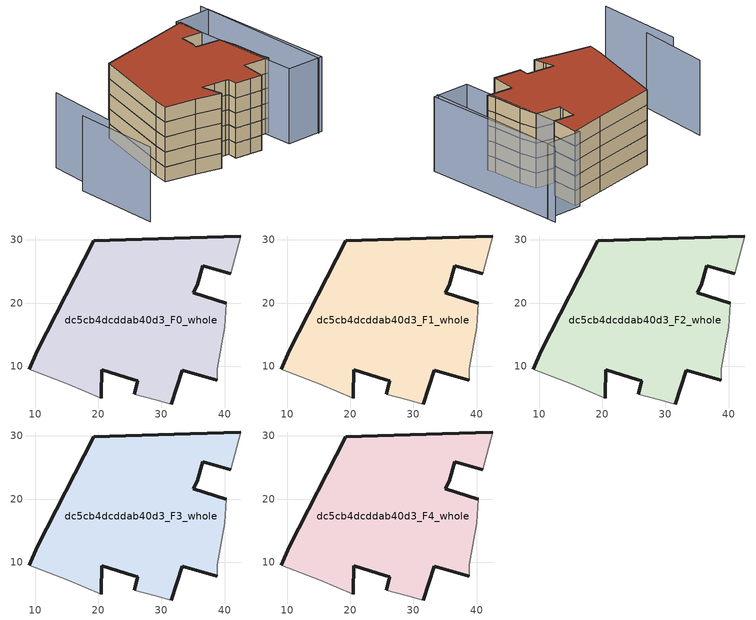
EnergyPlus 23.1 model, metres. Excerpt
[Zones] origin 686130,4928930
dc5cb4dcddab40d3_F0_whole
 floor ground (EU_floor_Construction): 38.85,7.77 38.82,9.59 40.02,16.17 40.27,19.96 35.07,21.62 35.69,22.82 36.56,25.89 41.01,24.63 42.55,30.63 34.58,30.37 19.28,29.88 10.37,12.49 9.07,9.55 15.22,7.19 20.44,4.94 20.5,7.24 20.51,7.63 20.54,9.45 23.07,8.67 25.62,7.88 26.27,7.7 25.7,5.61 29.01,4.72 31.52,4.03 33.31,9.36 z0
 wall outside (EU_wall_Construction): 25.7,5.61 26.27,7.7 25.62,7.88 23.07,8.67 20.54,9.45 20.51,7.63 20.5,7.24 20.44,4.94 / 9.07,9.55 10.37,12.49 19.28,29.88 34.58,30.37 42.55,30.63 / 41.01,24.63 36.56,25.89 35.69,22.82 35.07,21.62 40.27,19.96 / 38.85,7.77 33.31,9.36 31.52,4.03 z0:3
 wall adiabatic (EU_wall_Construction): 31.52,4.03 29.01,4.72 25.7,5.61 / 20.44,4.94 15.22,7.19 9.07,9.55 / 42.55,30.63 41.01,24.63 / 40.27,19.96 40.02,16.17 38.82,9.59 38.85,7.77 z0:3
dc5cb4dcddab40d3_F1_whole
 floor to dc5cb4dcddab40d3_F0_whole (EU_floor_Construction): 38.85,7.77 38.82,9.59 40.02,16.17 40.27,19.96 35.07,21.62 35.69,22.82 36.56,25.89 41.01,24.63 42.55,30.63 34.58,30.37 19.28,29.88 10.37,12.49 9.07,9.55 15.22,7.19 20.44,4.94 20.5,7.24 20.51,7.63 20.54,9.45 23.07,8.67 25.62,7.88 26.27,7.7 25.7,5.61 29.01,4.72 31.52,4.03 33.31,9.36 z3
 wall outside (EU_wall_Construction): 25.7,5.61 26.27,7.7 25.62,7.88 23.07,8.67 20.54,9.45 20.51,7.63 20.5,7.24 20.44,4.94 / 9.07,9.55 10.37,12.49 19.28,29.88 34.58,30.37 42.55,30.63 / 41.01,24.63 36.56,25.89 35.69,22.82 35.07,21.62 40.27,19.96 / 38.85,7.77 33.31,9.36 31.52,4.03 z3:6
 wall adiabatic (EU_wall_Construction): 31.52,4.03 29.01,4.72 25.7,5.61 / 20.44,4.94 15.22,7.19 9.07,9.55 / 42.55,30.63 41.01,24.63 / 40.27,19.96 40.02,16.17 38.82,9.59 38.85,7.77 z3:6
dc5cb4dcddab40d3_F2_whole
 floor to dc5cb4dcddab40d3_F1_whole (EU_floor_Construction): 38.85,7.77 38.82,9.59 40.02,16.17 40.27,19.96 35.07,21.62 35.69,22.82 36.56,25.89 41.01,24.63 42.55,30.63 34.58,30.37 19.28,29.88 10.37,12.49 9.07,9.55 15.22,7.19 20.44,4.94 20.5,7.24 20.51,7.63 20.54,9.45 23.07,8.67 25.62,7.88 26.27,7.7 25.7,5.61 29.01,4.72 31.52,4.03 33.31,9.36 z6
 wall outside (EU_wall_Construction): 25.7,5.61 26.27,7.7 25.62,7.88 23.07,8.67 20.54,9.45 20.51,7.63 20.5,7.24 20.44,4.94 / 9.07,9.55 10.37,12.49 19.28,29.88 34.58,30.37 42.55,30.63 / 41.01,24.63 36.56,25.89 35.69,22.82 35.07,21.62 40.27,19.96 / 38.85,7.77 33.31,9.36 31.52,4.03 z6:9
 wall adiabatic (EU_wall_Construction): 31.52,4.03 29.01,4.72 25.7,5.61 / 20.44,4.94 15.22,7.19 9.07,9.55 / 42.55,30.63 41.01,24.63 / 40.27,19.96 40.02,16.17 38.82,9.59 38.85,7.77 z6:9
dc5cb4dcddab40d3_F3_whole
 floor to dc5cb4dcddab40d3_F2_whole (EU_floor_Construction): 38.85,7.77 38.82,9.59 40.02,16.17 40.27,19.96 35.07,21.62 35.69,22.82 36.56,25.89 41.01,24.63 42.55,30.63 34.58,30.37 19.28,29.88 10.37,12.49 9.07,9.55 15.22,7.19 20.44,4.94 20.5,7.24 20.51,7.63 20.54,9.45 23.07,8.67 25.62,7.88 26.27,7.7 25.7,5.61 29.01,4.72 31.52,4.03 33.31,9.36 z9
 wall outside (EU_wall_Construction): 25.7,5.61 26.27,7.7 25.62,7.88 23.07,8.67 20.54,9.45 20.51,7.63 20.5,7.24 20.44,4.94 / 9.07,9.55 10.37,12.49 19.28,29.88 34.58,30.37 42.55,30.63 / 41.01,24.63 36.56,25.89 35.69,22.82 35.07,21.62 40.27,19.96 / 38.85,7.77 33.31,9.36 31.52,4.03 z9:12
 wall adiabatic (EU_wall_Construction): 31.52,4.03 29.01,4.72 25.7,5.61 / 20.44,4.94 15.22,7.19 9.07,9.55 / 42.55,30.63 41.01,24.63 / 40.27,19.96 40.02,16.17 38.82,9.59 38.85,7.77 z9:12
dc5cb4dcddab40d3_F4_whole
 floor to dc5cb4dcddab40d3_F3_whole (EU_floor_Construction): 38.85,7.77 38.82,9.59 40.02,16.17 40.27,19.96 35.07,21.62 35.69,22.82 36.56,25.89 41.01,24.63 42.55,30.63 34.58,30.37 19.28,29.88 10.37,12.49 9.07,9.55 15.22,7.19 20.44,4.94 20.5,7.24 20.51,7.63 20.54,9.45 23.07,8.67 25.62,7.88 26.27,7.7 25.7,5.61 29.01,4.72 31.52,4.03 33.31,9.36 z12
 wall outside (EU_wall_Construction): 25.7,5.61 26.27,7.7 25.62,7.88 23.07,8.67 20.54,9.45 20.51,7.63 20.5,7.24 20.44,4.94 / 9.07,9.55 10.37,12.49 19.28,29.88 34.58,30.37 42.55,30.63 / 41.01,24.63 36.56,25.89 35.69,22.82 35.07,21.62 40.27,19.96 / 38.85,7.77 33.31,9.36 31.52,4.03 z12:15
 wall adiabatic (EU_wall_Construction): 31.52,4.03 29.01,4.72 25.7,5.61 / 20.44,4.94 15.22,7.19 9.07,9.55 / 42.55,30.63 41.01,24.63 / 40.27,19.96 40.02,16.17 38.82,9.59 38.85,7.77 z12:15
 roof outside (EU_roof_Construction): 42.55,30.63 41.01,24.63 36.56,25.89 35.69,22.82 35.07,21.62 40.27,19.96 40.02,16.17 38.82,9.59 38.85,7.77 33.31,9.36 31.52,4.03 29.01,4.72 25.7,5.61 26.27,7.7 25.62,7.88 23.07,8.67 20.54,9.45 20.51,7.63 20.5,7.24 20.44,4.94 15.22,7.19 9.07,9.55 10.37,12.49 19.28,29.88 34.58,30.37 z15
shading: 44.05,0.18 50.72,32.06 / -3.2,19.35 -7.49,0.73 / 2.57,29.58 -1.93,14.22 / 50.29,30 45,0.24 / 45,0.24 36.93,1.67 / 36.93,1.67 42.22,31.43 / 42.22,31.43 50.29,30 z0:15
[Building]
EU S2 Campaign: North Axis=0; Terrain=City; Solar Distribution=FullExterior
[Site:Location]
Bologna: Latitude=44.5; Longitude=11.25; Time Zone=1; Elevation=37
[SizingPeriod:WeatherFileDays]
AnnualSizingPeriod: Begin Month=1; Begin Day of Month=1; End Month=12; End Day of Month=31; Day of Week for Start Day=Monday; Use Weather File Daylight Saving Period=No; Use Weather File Rain and Snow Indicators=No
[MATERIAL]
EU_InternalMass_Material: Roughness=MediumRough; Thickness=0.1; Conductivity=1; Density=1800; Specific Heat=900; Thermal Absorptance=0.9; Solar Absorptance=0.7; Visible Absorptance=0.7
[MATERIAL:NOMASS] Roughness=MediumRough; Thermal Absorptance=0.9; Solar Absorptance=0.7; Visible Absorptance=0.7
Name | Thermal Resistance
EU_wall_NoMass | 0.905828
EU_roof_NoMass | 0.37593
EU_floor_NoMass | 0.67114
[CONSTRUCTION]
EU_wall_Construction: EU_wall_NoMass
EU_roof_Construction: EU_roof_NoMass
EU_floor_Construction: EU_floor_NoMass
EU_InternalMass_Construction: EU_InternalMass_Material
[ZONE] Type=1; Multiplier=1; Ceiling Height=autocalculate; Volume=1766.72; Floor Area=autocalculate; Part of Total Floor Area=Yes
dc5cb4dcddab40d3_F0_whole; dc5cb4dcddab40d3_F1_whole; dc5cb4dcddab40d3_F2_whole; dc5cb4dcddab40d3_F3_whole; dc5cb4dcddab40d3_F4_whole
[INTERNALMASS] Construction=EU_InternalMass_Construction; Surface Area=560.131
Name | Zone or ZoneList
dc5cb4dcddab40d3_F0_whole_EU_InternalMass | dc5cb4dcddab40d3_F0_whole
dc5cb4dcddab40d3_F1_whole_EU_InternalMass | dc5cb4dcddab40d3_F1_whole
dc5cb4dcddab40d3_F2_whole_EU_InternalMass | dc5cb4dcddab40d3_F2_whole
dc5cb4dcddab40d3_F3_whole_EU_InternalMass | dc5cb4dcddab40d3_F3_whole
dc5cb4dcddab40d3_F4_whole_EU_InternalMass | dc5cb4dcddab40d3_F4_whole
[OTHEREQUIPMENT] Fuel Type=Electricity; Design Level Calculation Method=Watts/Area; Power per Zone Floor Area=1; Fraction Latent=0; Fraction Radiant=0; Fraction Lost=0; Carbon Dioxide Generation Rate=0; EndUse Subcategory=EU_Step8_InternalGains
Name | Zone or ZoneList or Space or SpaceList | Schedule
EU_Step8_InternalGain_dc5cb4dcddab40d3_F0_whole_f000 | dc5cb4dcddab40d3_F0_whole | EU_Step8_GainSchedule_dc5cb4dcddab40d3_F0_whole_f000
EU_Step8_InternalGain_dc5cb4dcddab40d3_F1_whole_f000 | dc5cb4dcddab40d3_F1_whole | EU_Step8_GainSchedule_dc5cb4dcddab40d3_F1_whole_f000
EU_Step8_InternalGain_dc5cb4dcddab40d3_F2_whole_f000 | dc5cb4dcddab40d3_F2_whole | EU_Step8_GainSchedule_dc5cb4dcddab40d3_F2_whole_f000
EU_Step8_InternalGain_dc5cb4dcddab40d3_F3_whole_f000 | dc5cb4dcddab40d3_F3_whole | EU_Step8_GainSchedule_dc5cb4dcddab40d3_F3_whole_f000
EU_Step8_InternalGain_dc5cb4dcddab40d3_F4_whole_f000 | dc5cb4dcddab40d3_F4_whole | EU_Step8_GainSchedule_dc5cb4dcddab40d3_F4_whole_f000
[ZONEVENTILATION:DESIGNFLOWRATE] Schedule=EU_AlwaysOn; Design Flow Rate Calculation Method=AirChanges/Hour; Air Changes per Hour=0.73129; Ventilation Type=Natural; Fan Pressure Rise=0; Fan Total Efficiency=1; Constant Term Coefficient=1; Temperature Term Coefficient=0; Velocity Term Coefficient=0; Velocity Squared Term Coefficient=0; Minimum Indoor Temperature=-100; Maximum Indoor Temperature=100; Delta Temperature=-100; Minimum Outdoor Temperature=-100; Maximum Outdoor Temperature=100; Maximum Wind Speed=40
Name | Zone or ZoneList or Space or SpaceList
EU_ConstantAir_dc5cb4dcddab40d3_F0_whole | dc5cb4dcddab40d3_F0_whole
EU_ConstantAir_dc5cb4dcddab40d3_F1_whole | dc5cb4dcddab40d3_F1_whole
EU_ConstantAir_dc5cb4dcddab40d3_F2_whole | dc5cb4dcddab40d3_F2_whole
EU_ConstantAir_dc5cb4dcddab40d3_F3_whole | dc5cb4dcddab40d3_F3_whole
EU_ConstantAir_dc5cb4dcddab40d3_F4_whole | dc5cb4dcddab40d3_F4_whole
[HVACTEMPLATE:THERMOSTAT] Constant Heating Setpoint=20; Constant Cooling Setpoint=50
EU_HeatOnly_dc5cb4dcddab40d3_F0_whole; EU_HeatOnly_dc5cb4dcddab40d3_F1_whole; EU_HeatOnly_dc5cb4dcddab40d3_F2_whole; EU_HeatOnly_dc5cb4dcddab40d3_F3_whole; EU_HeatOnly_dc5cb4dcddab40d3_F4_whole
[HVACTEMPLATE:ZONE:IDEALLOADSAIRSYSTEM] System Availability Schedule=EU_AlwaysOn; Maximum Heating Supply Air Temperature=50; Minimum Cooling Supply Air Temperature=13; Maximum Heating Supply Air Humidity Ratio=0.0156; Minimum Cooling Supply Air Humidity Ratio=0.0077; Heating Limit=NoLimit; Cooling Limit=NoLimit; Heating Availability Schedule=EU_AlwaysOn; Cooling Availability Schedule=EU_CoolingOff; Dehumidification Control Type=ConstantSensibleHeatRatio; Cooling Sensible Heat Ratio=0.7; Dehumidification Setpoint=60; Humidification Control Type=None; Humidification Setpoint=30; Outdoor Air Method=None; Outdoor Air Flow Rate per Person=0.00944; Outdoor Air Flow Rate per Zone Floor Area=0; Outdoor Air Flow Rate per Zone=0; Demand Controlled Ventilation Type=None; Outdoor Air Economizer Type=NoEconomizer; Heat Recovery Type=None; Sensible Heat Recovery Effectiveness=0.7; Latent Heat Recovery Effectiveness=0.65
Name | Template Thermostat
dc5cb4dcddab40d3_F0_whole | EU_HeatOnly_dc5cb4dcddab40d3_F0_whole
dc5cb4dcddab40d3_F1_whole | EU_HeatOnly_dc5cb4dcddab40d3_F1_whole
dc5cb4dcddab40d3_F2_whole | EU_HeatOnly_dc5cb4dcddab40d3_F2_whole
dc5cb4dcddab40d3_F3_whole | EU_HeatOnly_dc5cb4dcddab40d3_F3_whole
dc5cb4dcddab40d3_F4_whole | EU_HeatOnly_dc5cb4dcddab40d3_F4_whole
[SIZING:ZONE] Zone Cooling Design Supply Air Temperature Input Method=SupplyAirTemperature; Zone Cooling Design Supply Air Temperature=13; Zone Heating Design Supply Air Temperature Input Method=SupplyAirTemperature; Zone Heating Design Supply Air Temperature=50; Zone Cooling Design Supply Air Humidity Ratio=0.008; Zone Heating Design Supply Air Humidity Ratio=0.008; Cooling Design Air Flow Method=DesignDay; Cooling Design Air Flow Rate=0; Cooling Minimum Air Flow per Zone Floor Area=0.000762; Cooling Minimum Air Flow=0; Cooling Minimum Air Flow Fraction=0.2; Heating Design Air Flow Method=DesignDay; Heating Design Air Flow Rate=0; Heating Maximum Air Flow per Zone Floor Area=0.002032; Heating Maximum Air Flow=0.141576; Heating Maximum Air Flow Fraction=0.3; Account for Dedicated Outdoor Air System=No; Dedicated Outdoor Air System Control Strategy=NeutralSupplyAir; Dedicated Outdoor Air Low Setpoint Temperature for Design=autosize; Dedicated Outdoor Air High Setpoint Temperature for Design=autosize; Zone Load Sizing Method=Sensible Load Only No Latent Load; Zone Latent Cooling Design Supply Air Humidity Ratio Input Method=HumidityRatioDifference; Zone Cooling Design Supply Air Humidity Ratio Difference=0.005; Zone Latent Heating Design Supply Air Humidity Ratio Input Method=HumidityRatioDifference; Zone Humidification Design Supply Air Humidity Ratio Difference=0.005
dc5cb4dcddab40d3_F0_whole; dc5cb4dcddab40d3_F1_whole; dc5cb4dcddab40d3_F2_whole; dc5cb4dcddab40d3_F3_whole; dc5cb4dcddab40d3_F4_whole
[SCHEDULE:CONSTANT]
Name | Hourly Value
EU_AlwaysOn | 1
EU_CoolingOff | 0
[SCHEDULE:FILE] Column Number=1; Rows to Skip at Top=0; Number of Hours of Data=8760; Column Separator=Comma; Interpolate to Timestep=No; Minutes per Item=60; Adjust Schedule for Daylight Savings=Yes
Name | File
EU_Step8_GainSchedule_dc5cb4dcddab40d3_F0_whole_f000 | ../../schedules/dc5cb4dcddab40d3/dc5cb4dcddab40d3_F0_whole_f000_gain.csv
EU_Step8_GainSchedule_dc5cb4dcddab40d3_F1_whole_f000 | ../../schedules/dc5cb4dcddab40d3/dc5cb4dcddab40d3_F1_whole_f000_gain.csv
EU_Step8_GainSchedule_dc5cb4dcddab40d3_F2_whole_f000 | ../../schedules/dc5cb4dcddab40d3/dc5cb4dcddab40d3_F2_whole_f000_gain.csv
EU_Step8_GainSchedule_dc5cb4dcddab40d3_F3_whole_f000 | ../../schedules/dc5cb4dcddab40d3/dc5cb4dcddab40d3_F3_whole_f000_gain.csv
EU_Step8_GainSchedule_dc5cb4dcddab40d3_F4_whole_f000 | ../../schedules/dc5cb4dcddab40d3/dc5cb4dcddab40d3_F4_whole_f000_gain.csv
